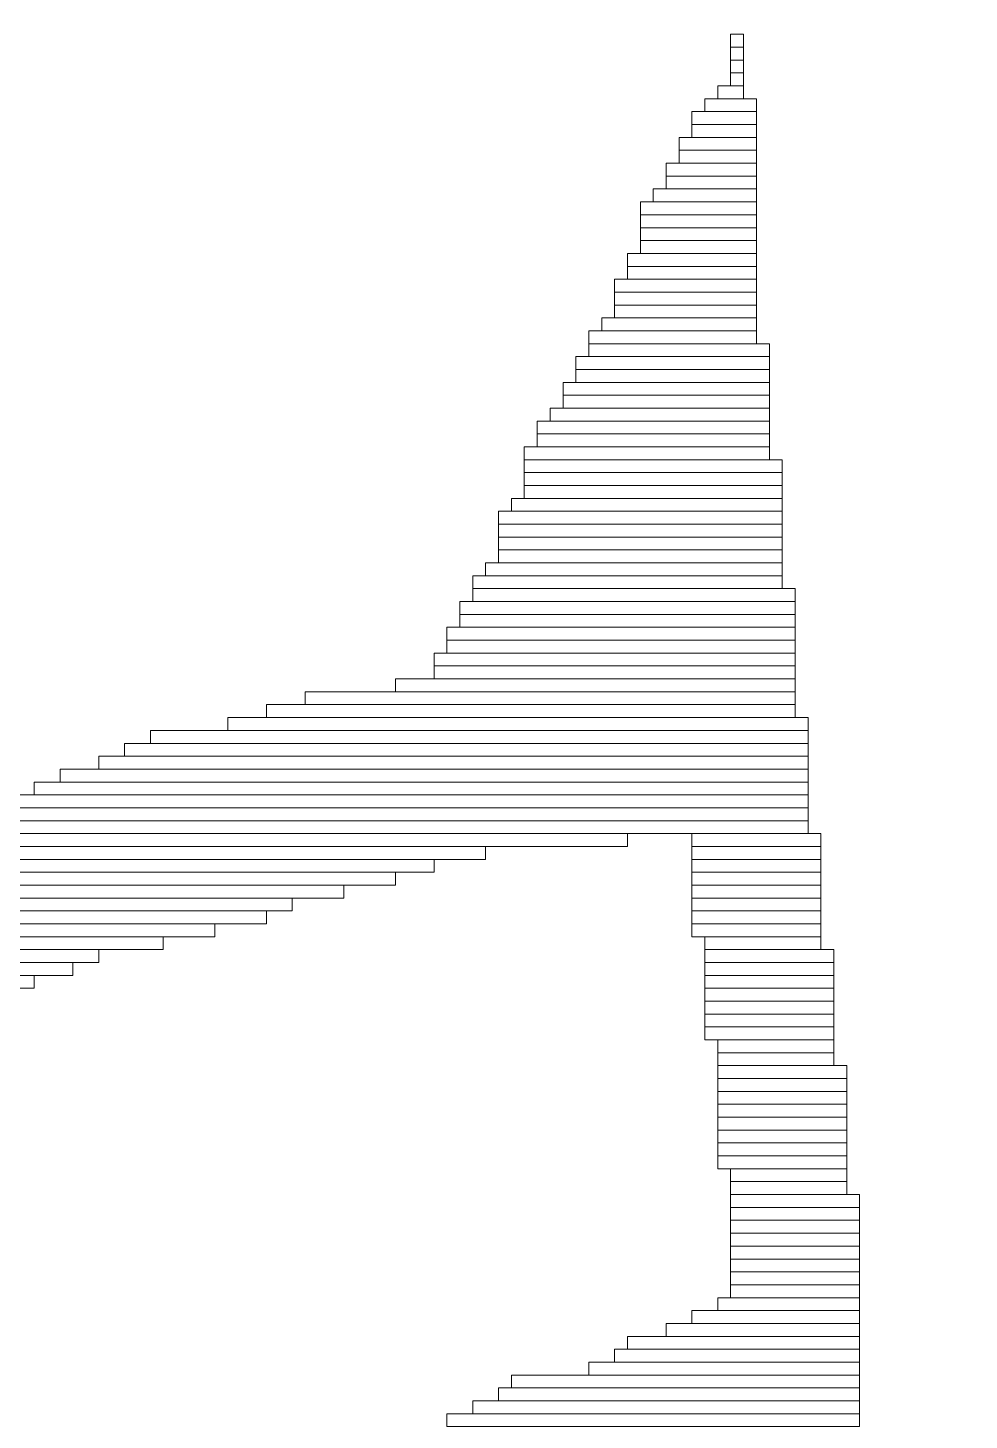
# Model space of a CAD drawing. Header units: millimetres. Extents: x -86 to 67, y -55 to 52.
# Drawn here: x -52.767 to -50.913, y -52.542 to -49.799 of the extents above; entities that cross this region are included whole.
import ezdxf

# ---------------------------------------------------------------- set-up
doc = ezdxf.new("R2010")
doc.units = ezdxf.units.MM
doc.header["$MEASUREMENT"] = 0
doc.layers.add('BG_OUTLINE', color=7, linetype='Continuous')
doc.layers.add('MA_PEN3', color=7, linetype='Continuous')

msp = doc.modelspace()

# ---------------------------------------------------------------- linework, layer by layer
at = {"layer": 'BG_OUTLINE', "color": 3, "lineweight": 9}
msp.add_open_spline([(-60.0926, 34.7331), (-60.0926, 34.7331), (63.7724, 34.7331), (63.7724, 34.7331), (63.7724, 34.7331), (64.585, 34.7336), (65.3646, 34.4113), (65.9396, 33.837), (65.9396, 33.837), (66.5146, 33.2627), (66.8379, 32.4797), (66.8384, 31.667), (66.8384, 31.667), (66.8384, 31.667), (66.8412, -52.28), (66.8412, -52.28), (66.8412, -52.28), (66.8412, -52.28), (66.8384, -52.1933), (66.8384, -52.1933), (66.8384, -52.1933), (66.8389, -53.006), (66.5166, -53.7856), (65.9424, -54.3606), (65.9424, -54.3606), (65.3681, -54.9356), (64.585, -55.2589), (63.7724, -55.2594), (63.7724, -55.2594), (63.7724, -55.2594), (-60.1869, -55.2594), (-60.1869, -55.2594), (-60.1869, -55.2594), (-60.1869, -55.2594), (-60.0853, -55.2518), (-60.0853, -55.2518), (-60.0853, -55.2518), (-60.8979, -55.2523), (-61.6775, -54.9299), (-62.2525, -54.3557), (-62.2525, -54.3557), (-62.8275, -53.7814), (-63.1508, -52.9984), (-63.1513, -52.1857), (-63.1513, -52.1857), (-63.1513, -52.1857), (-63.1587, 31.667), (-63.1587, 31.667), (-63.1587, 31.667), (-63.1592, 32.4797), (-62.8369, 33.2593), (-62.2626, 33.8343), (-62.2626, 33.8343), (-61.6883, 34.4093), (-60.9053, 34.7326), (-60.0926, 34.7331)], degree=3, knots=[0, 0, 0, 0, 0.071429, 0.071429, 0.071429, 0.071429, 0.142857, 0.142857, 0.142857, 0.142857, 0.214286, 0.214286, 0.214286, 0.214286, 0.285714, 0.285714, 0.285714, 0.285714, 0.357143, 0.357143, 0.357143, 0.357143, 0.428571, 0.428571, 0.428571, 0.428571, 0.5, 0.5, 0.5, 0.5, 0.571429, 0.571429, 0.571429, 0.571429, 0.642857, 0.642857, 0.642857, 0.642857, 0.714286, 0.714286, 0.714286, 0.714286, 0.785714, 0.785714, 0.785714, 0.785714, 0.857143, 0.857143, 0.857143, 0.857143, 0.928571, 0.928571, 0.928571, 0.928571, 1, 1, 1, 1], dxfattribs=at)
at = {"layer": 'MA_PEN3', "color": 5, "lineweight": 9}
for points in [[(-51.3832, -49.837), (-51.3832, -49.837), (-51.3832, -49.8116), (-51.3832, -49.8116), (-51.3832, -49.8116), (-51.3832, -49.8116), (-51.3578, -49.8116), (-51.3578, -49.8116), (-51.3578, -49.8116), (-51.3578, -49.8116), (-51.3578, -49.837), (-51.3578, -49.837), (-51.3578, -49.837), (-51.3578, -49.837), (-51.3832, -49.837), (-51.3832, -49.837)], [(-51.3832, -49.8624), (-51.3832, -49.8624), (-51.3832, -49.837), (-51.3832, -49.837), (-51.3832, -49.837), (-51.3832, -49.837), (-51.3578, -49.837), (-51.3578, -49.837), (-51.3578, -49.837), (-51.3578, -49.837), (-51.3578, -49.8624), (-51.3578, -49.8624), (-51.3578, -49.8624), (-51.3578, -49.8624), (-51.3832, -49.8624), (-51.3832, -49.8624)], [(-51.3832, -49.8878), (-51.3832, -49.8878), (-51.3832, -49.8624), (-51.3832, -49.8624), (-51.3832, -49.8624), (-51.3832, -49.8624), (-51.3578, -49.8624), (-51.3578, -49.8624), (-51.3578, -49.8624), (-51.3578, -49.8624), (-51.3578, -49.8878), (-51.3578, -49.8878), (-51.3578, -49.8878), (-51.3578, -49.8878), (-51.3832, -49.8878), (-51.3832, -49.8878)], [(-51.3832, -49.9132), (-51.3832, -49.9132), (-51.3832, -49.8878), (-51.3832, -49.8878), (-51.3832, -49.8878), (-51.3832, -49.8878), (-51.3578, -49.8878), (-51.3578, -49.8878), (-51.3578, -49.8878), (-51.3578, -49.8878), (-51.3578, -49.9132), (-51.3578, -49.9132), (-51.3578, -49.9132), (-51.3578, -49.9132), (-51.3832, -49.9132), (-51.3832, -49.9132)], [(-51.4086, -49.9386), (-51.4086, -49.9386), (-51.4086, -49.9132), (-51.4086, -49.9132), (-51.4086, -49.9132), (-51.4086, -49.9132), (-51.3578, -49.9132), (-51.3578, -49.9132), (-51.3578, -49.9132), (-51.3578, -49.9132), (-51.3578, -49.9386), (-51.3578, -49.9386), (-51.3578, -49.9386), (-51.3578, -49.9386), (-51.4086, -49.9386), (-51.4086, -49.9386)], [(-51.434, -49.964), (-51.434, -49.964), (-51.434, -49.9386), (-51.434, -49.9386), (-51.434, -49.9386), (-51.434, -49.9386), (-51.3324, -49.9386), (-51.3324, -49.9386), (-51.3324, -49.9386), (-51.3324, -49.9386), (-51.3324, -49.964), (-51.3324, -49.964), (-51.3324, -49.964), (-51.3324, -49.964), (-51.434, -49.964), (-51.434, -49.964)], [(-51.4594, -49.9894), (-51.4594, -49.9894), (-51.4594, -49.964), (-51.4594, -49.964), (-51.4594, -49.964), (-51.4594, -49.964), (-51.3324, -49.964), (-51.3324, -49.964), (-51.3324, -49.964), (-51.3324, -49.964), (-51.3324, -49.9894), (-51.3324, -49.9894), (-51.3324, -49.9894), (-51.3324, -49.9894), (-51.4594, -49.9894), (-51.4594, -49.9894)], [(-51.4594, -50.0148), (-51.4594, -50.0148), (-51.4594, -49.9894), (-51.4594, -49.9894), (-51.4594, -49.9894), (-51.4594, -49.9894), (-51.3324, -49.9894), (-51.3324, -49.9894), (-51.3324, -49.9894), (-51.3324, -49.9894), (-51.3324, -50.0148), (-51.3324, -50.0148), (-51.3324, -50.0148), (-51.3324, -50.0148), (-51.4594, -50.0148), (-51.4594, -50.0148)], [(-51.4848, -50.0402), (-51.4848, -50.0402), (-51.4848, -50.0148), (-51.4848, -50.0148), (-51.4848, -50.0148), (-51.4848, -50.0148), (-51.3324, -50.0148), (-51.3324, -50.0148), (-51.3324, -50.0148), (-51.3324, -50.0148), (-51.3324, -50.0402), (-51.3324, -50.0402), (-51.3324, -50.0402), (-51.3324, -50.0402), (-51.4848, -50.0402), (-51.4848, -50.0402)], [(-51.4848, -50.0656), (-51.4848, -50.0656), (-51.4848, -50.0402), (-51.4848, -50.0402), (-51.4848, -50.0402), (-51.4848, -50.0402), (-51.3324, -50.0402), (-51.3324, -50.0402), (-51.3324, -50.0402), (-51.3324, -50.0402), (-51.3324, -50.0656), (-51.3324, -50.0656), (-51.3324, -50.0656), (-51.3324, -50.0656), (-51.4848, -50.0656), (-51.4848, -50.0656)], [(-51.5102, -50.091), (-51.5102, -50.091), (-51.5102, -50.0656), (-51.5102, -50.0656), (-51.5102, -50.0656), (-51.5102, -50.0656), (-51.3324, -50.0656), (-51.3324, -50.0656), (-51.3324, -50.0656), (-51.3324, -50.0656), (-51.3324, -50.091), (-51.3324, -50.091), (-51.3324, -50.091), (-51.3324, -50.091), (-51.5102, -50.091), (-51.5102, -50.091)], [(-51.5356, -50.1418), (-51.5356, -50.1418), (-51.5356, -50.1164), (-51.5356, -50.1164), (-51.5356, -50.1164), (-51.5356, -50.1164), (-51.3324, -50.1164), (-51.3324, -50.1164), (-51.3324, -50.1164), (-51.3324, -50.1164), (-51.3324, -50.1418), (-51.3324, -50.1418), (-51.3324, -50.1418), (-51.3324, -50.1418), (-51.5356, -50.1418), (-51.5356, -50.1418)], [(-51.5102, -50.1164), (-51.5102, -50.1164), (-51.5102, -50.091), (-51.5102, -50.091), (-51.5102, -50.091), (-51.5102, -50.091), (-51.3324, -50.091), (-51.3324, -50.091), (-51.3324, -50.091), (-51.3324, -50.091), (-51.3324, -50.1164), (-51.3324, -50.1164), (-51.3324, -50.1164), (-51.3324, -50.1164), (-51.5102, -50.1164), (-51.5102, -50.1164)], [(-51.561, -50.1672), (-51.561, -50.1672), (-51.561, -50.1418), (-51.561, -50.1418), (-51.561, -50.1418), (-51.561, -50.1418), (-51.3324, -50.1418), (-51.3324, -50.1418), (-51.3324, -50.1418), (-51.3324, -50.1418), (-51.3324, -50.1672), (-51.3324, -50.1672), (-51.3324, -50.1672), (-51.3324, -50.1672), (-51.561, -50.1672), (-51.561, -50.1672)], [(-51.561, -50.1926), (-51.561, -50.1926), (-51.561, -50.1672), (-51.561, -50.1672), (-51.561, -50.1672), (-51.561, -50.1672), (-51.3324, -50.1672), (-51.3324, -50.1672), (-51.3324, -50.1672), (-51.3324, -50.1672), (-51.3324, -50.1926), (-51.3324, -50.1926), (-51.3324, -50.1926), (-51.3324, -50.1926), (-51.561, -50.1926), (-51.561, -50.1926)], [(-51.561, -50.218), (-51.561, -50.218), (-51.561, -50.1926), (-51.561, -50.1926), (-51.561, -50.1926), (-51.561, -50.1926), (-51.3324, -50.1926), (-51.3324, -50.1926), (-51.3324, -50.1926), (-51.3324, -50.1926), (-51.3324, -50.218), (-51.3324, -50.218), (-51.3324, -50.218), (-51.3324, -50.218), (-51.561, -50.218), (-51.561, -50.218)], [(-51.561, -50.2434), (-51.561, -50.2434), (-51.561, -50.218), (-51.561, -50.218), (-51.561, -50.218), (-51.561, -50.218), (-51.3324, -50.218), (-51.3324, -50.218), (-51.3324, -50.218), (-51.3324, -50.218), (-51.3324, -50.2434), (-51.3324, -50.2434), (-51.3324, -50.2434), (-51.3324, -50.2434), (-51.561, -50.2434), (-51.561, -50.2434)], [(-51.5864, -50.2688), (-51.5864, -50.2688), (-51.5864, -50.2434), (-51.5864, -50.2434), (-51.5864, -50.2434), (-51.5864, -50.2434), (-51.3324, -50.2434), (-51.3324, -50.2434), (-51.3324, -50.2434), (-51.3324, -50.2434), (-51.3324, -50.2688), (-51.3324, -50.2688), (-51.3324, -50.2688), (-51.3324, -50.2688), (-51.5864, -50.2688), (-51.5864, -50.2688)], [(-51.5864, -50.2942), (-51.5864, -50.2942), (-51.5864, -50.2688), (-51.5864, -50.2688), (-51.5864, -50.2688), (-51.5864, -50.2688), (-51.3324, -50.2688), (-51.3324, -50.2688), (-51.3324, -50.2688), (-51.3324, -50.2688), (-51.3324, -50.2942), (-51.3324, -50.2942), (-51.3324, -50.2942), (-51.3324, -50.2942), (-51.5864, -50.2942), (-51.5864, -50.2942)], [(-51.6118, -50.3196), (-51.6118, -50.3196), (-51.6118, -50.2942), (-51.6118, -50.2942), (-51.6118, -50.2942), (-51.6118, -50.2942), (-51.3324, -50.2942), (-51.3324, -50.2942), (-51.3324, -50.2942), (-51.3324, -50.2942), (-51.3324, -50.3196), (-51.3324, -50.3196), (-51.3324, -50.3196), (-51.3324, -50.3196), (-51.6118, -50.3196), (-51.6118, -50.3196)], [(-51.6118, -50.345), (-51.6118, -50.345), (-51.6118, -50.3196), (-51.6118, -50.3196), (-51.6118, -50.3196), (-51.6118, -50.3196), (-51.3324, -50.3196), (-51.3324, -50.3196), (-51.3324, -50.3196), (-51.3324, -50.3196), (-51.3324, -50.345), (-51.3324, -50.345), (-51.3324, -50.345), (-51.3324, -50.345), (-51.6118, -50.345), (-51.6118, -50.345)], [(-51.6118, -50.3704), (-51.6118, -50.3704), (-51.6118, -50.345), (-51.6118, -50.345), (-51.6118, -50.345), (-51.6118, -50.345), (-51.3324, -50.345), (-51.3324, -50.345), (-51.3324, -50.345), (-51.3324, -50.345), (-51.3324, -50.3704), (-51.3324, -50.3704), (-51.3324, -50.3704), (-51.3324, -50.3704), (-51.6118, -50.3704), (-51.6118, -50.3704)], [(-51.6372, -50.3958), (-51.6372, -50.3958), (-51.6372, -50.3704), (-51.6372, -50.3704), (-51.6372, -50.3704), (-51.6372, -50.3704), (-51.3324, -50.3704), (-51.3324, -50.3704), (-51.3324, -50.3704), (-51.3324, -50.3704), (-51.3324, -50.3958), (-51.3324, -50.3958), (-51.3324, -50.3958), (-51.3324, -50.3958), (-51.6372, -50.3958), (-51.6372, -50.3958)], [(-51.6626, -50.4212), (-51.6626, -50.4212), (-51.6626, -50.3958), (-51.6626, -50.3958), (-51.6626, -50.3958), (-51.6626, -50.3958), (-51.3324, -50.3958), (-51.3324, -50.3958), (-51.3324, -50.3958), (-51.3324, -50.3958), (-51.3324, -50.4212), (-51.3324, -50.4212), (-51.3324, -50.4212), (-51.3324, -50.4212), (-51.6626, -50.4212), (-51.6626, -50.4212)], [(-51.688, -50.472), (-51.688, -50.472), (-51.688, -50.4466), (-51.688, -50.4466), (-51.688, -50.4466), (-51.688, -50.4466), (-51.307, -50.4466), (-51.307, -50.4466), (-51.307, -50.4466), (-51.307, -50.4466), (-51.307, -50.472), (-51.307, -50.472), (-51.307, -50.472), (-51.307, -50.472), (-51.688, -50.472), (-51.688, -50.472)], [(-51.6626, -50.4466), (-51.6626, -50.4466), (-51.6626, -50.4212), (-51.6626, -50.4212), (-51.6626, -50.4212), (-51.6626, -50.4212), (-51.307, -50.4212), (-51.307, -50.4212), (-51.307, -50.4212), (-51.307, -50.4212), (-51.307, -50.4466), (-51.307, -50.4466), (-51.307, -50.4466), (-51.307, -50.4466), (-51.6626, -50.4466), (-51.6626, -50.4466)], [(-51.688, -50.4974), (-51.688, -50.4974), (-51.688, -50.472), (-51.688, -50.472), (-51.688, -50.472), (-51.688, -50.472), (-51.307, -50.472), (-51.307, -50.472), (-51.307, -50.472), (-51.307, -50.472), (-51.307, -50.4974), (-51.307, -50.4974), (-51.307, -50.4974), (-51.307, -50.4974), (-51.688, -50.4974), (-51.688, -50.4974)], [(-51.7134, -50.5228), (-51.7134, -50.5228), (-51.7134, -50.4974), (-51.7134, -50.4974), (-51.7134, -50.4974), (-51.7134, -50.4974), (-51.307, -50.4974), (-51.307, -50.4974), (-51.307, -50.4974), (-51.307, -50.4974), (-51.307, -50.5228), (-51.307, -50.5228), (-51.307, -50.5228), (-51.307, -50.5228), (-51.7134, -50.5228), (-51.7134, -50.5228)], [(-51.7134, -50.5482), (-51.7134, -50.5482), (-51.7134, -50.5228), (-51.7134, -50.5228), (-51.7134, -50.5228), (-51.7134, -50.5228), (-51.307, -50.5228), (-51.307, -50.5228), (-51.307, -50.5228), (-51.307, -50.5228), (-51.307, -50.5482), (-51.307, -50.5482), (-51.307, -50.5482), (-51.307, -50.5482), (-51.7134, -50.5482), (-51.7134, -50.5482)], [(-51.7388, -50.5736), (-51.7388, -50.5736), (-51.7388, -50.5482), (-51.7388, -50.5482), (-51.7388, -50.5482), (-51.7388, -50.5482), (-51.307, -50.5482), (-51.307, -50.5482), (-51.307, -50.5482), (-51.307, -50.5482), (-51.307, -50.5736), (-51.307, -50.5736), (-51.307, -50.5736), (-51.307, -50.5736), (-51.7388, -50.5736), (-51.7388, -50.5736)], [(-51.7642, -50.599), (-51.7642, -50.599), (-51.7642, -50.5736), (-51.7642, -50.5736), (-51.7642, -50.5736), (-51.7642, -50.5736), (-51.307, -50.5736), (-51.307, -50.5736), (-51.307, -50.5736), (-51.307, -50.5736), (-51.307, -50.599), (-51.307, -50.599), (-51.307, -50.599), (-51.307, -50.599), (-51.7642, -50.599), (-51.7642, -50.599)], [(-51.7642, -50.6244), (-51.7642, -50.6244), (-51.7642, -50.599), (-51.7642, -50.599), (-51.7642, -50.599), (-51.7642, -50.599), (-51.307, -50.599), (-51.307, -50.599), (-51.307, -50.599), (-51.307, -50.599), (-51.307, -50.6244), (-51.307, -50.6244), (-51.307, -50.6244), (-51.307, -50.6244), (-51.7642, -50.6244), (-51.7642, -50.6244)], [(-51.7896, -50.6498), (-51.7896, -50.6498), (-51.7896, -50.6244), (-51.7896, -50.6244), (-51.7896, -50.6244), (-51.7896, -50.6244), (-51.307, -50.6244), (-51.307, -50.6244), (-51.307, -50.6244), (-51.307, -50.6244), (-51.307, -50.6498), (-51.307, -50.6498), (-51.307, -50.6498), (-51.307, -50.6498), (-51.7896, -50.6498), (-51.7896, -50.6498)], [(-51.7896, -50.6752), (-51.7896, -50.6752), (-51.7896, -50.6498), (-51.7896, -50.6498), (-51.7896, -50.6498), (-51.7896, -50.6498), (-51.2816, -50.6498), (-51.2816, -50.6498), (-51.2816, -50.6498), (-51.2816, -50.6498), (-51.2816, -50.6752), (-51.2816, -50.6752), (-51.2816, -50.6752), (-51.2816, -50.6752), (-51.7896, -50.6752), (-51.7896, -50.6752)], [(-51.7896, -50.7006), (-51.7896, -50.7006), (-51.7896, -50.6752), (-51.7896, -50.6752), (-51.7896, -50.6752), (-51.7896, -50.6752), (-51.2816, -50.6752), (-51.2816, -50.6752), (-51.2816, -50.6752), (-51.2816, -50.6752), (-51.2816, -50.7006), (-51.2816, -50.7006), (-51.2816, -50.7006), (-51.2816, -50.7006), (-51.7896, -50.7006), (-51.7896, -50.7006)], [(-51.7896, -50.726), (-51.7896, -50.726), (-51.7896, -50.7006), (-51.7896, -50.7006), (-51.7896, -50.7006), (-51.7896, -50.7006), (-51.2816, -50.7006), (-51.2816, -50.7006), (-51.2816, -50.7006), (-51.2816, -50.7006), (-51.2816, -50.726), (-51.2816, -50.726), (-51.2816, -50.726), (-51.2816, -50.726), (-51.7896, -50.726), (-51.7896, -50.726)], [(-51.815, -50.7514), (-51.815, -50.7514), (-51.815, -50.726), (-51.815, -50.726), (-51.815, -50.726), (-51.815, -50.726), (-51.2816, -50.726), (-51.2816, -50.726), (-51.2816, -50.726), (-51.2816, -50.726), (-51.2816, -50.7514), (-51.2816, -50.7514), (-51.2816, -50.7514), (-51.2816, -50.7514), (-51.815, -50.7514), (-51.815, -50.7514)], [(-51.8404, -50.7768), (-51.8404, -50.7768), (-51.8404, -50.7514), (-51.8404, -50.7514), (-51.8404, -50.7514), (-51.8404, -50.7514), (-51.2816, -50.7514), (-51.2816, -50.7514), (-51.2816, -50.7514), (-51.2816, -50.7514), (-51.2816, -50.7768), (-51.2816, -50.7768), (-51.2816, -50.7768), (-51.2816, -50.7768), (-51.8404, -50.7768), (-51.8404, -50.7768)], [(-51.8404, -50.8022), (-51.8404, -50.8022), (-51.8404, -50.7768), (-51.8404, -50.7768), (-51.8404, -50.7768), (-51.8404, -50.7768), (-51.2816, -50.7768), (-51.2816, -50.7768), (-51.2816, -50.7768), (-51.2816, -50.7768), (-51.2816, -50.8022), (-51.2816, -50.8022), (-51.2816, -50.8022), (-51.2816, -50.8022), (-51.8404, -50.8022), (-51.8404, -50.8022)], [(-51.8404, -50.8276), (-51.8404, -50.8276), (-51.8404, -50.8022), (-51.8404, -50.8022), (-51.8404, -50.8022), (-51.8404, -50.8022), (-51.2816, -50.8022), (-51.2816, -50.8022), (-51.2816, -50.8022), (-51.2816, -50.8022), (-51.2816, -50.8276), (-51.2816, -50.8276), (-51.2816, -50.8276), (-51.2816, -50.8276), (-51.8404, -50.8276), (-51.8404, -50.8276)], [(-51.8404, -50.853), (-51.8404, -50.853), (-51.8404, -50.8276), (-51.8404, -50.8276), (-51.8404, -50.8276), (-51.8404, -50.8276), (-51.2816, -50.8276), (-51.2816, -50.8276), (-51.2816, -50.8276), (-51.2816, -50.8276), (-51.2816, -50.853), (-51.2816, -50.853), (-51.2816, -50.853), (-51.2816, -50.853), (-51.8404, -50.853), (-51.8404, -50.853)], [(-51.8658, -50.8784), (-51.8658, -50.8784), (-51.8658, -50.853), (-51.8658, -50.853), (-51.8658, -50.853), (-51.8658, -50.853), (-51.2816, -50.853), (-51.2816, -50.853), (-51.2816, -50.853), (-51.2816, -50.853), (-51.2816, -50.8784), (-51.2816, -50.8784), (-51.2816, -50.8784), (-51.2816, -50.8784), (-51.8658, -50.8784), (-51.8658, -50.8784)], [(-51.8912, -50.9038), (-51.8912, -50.9038), (-51.8912, -50.8784), (-51.8912, -50.8784), (-51.8912, -50.8784), (-51.8912, -50.8784), (-51.2816, -50.8784), (-51.2816, -50.8784), (-51.2816, -50.8784), (-51.2816, -50.8784), (-51.2816, -50.9038), (-51.2816, -50.9038), (-51.2816, -50.9038), (-51.2816, -50.9038), (-51.8912, -50.9038), (-51.8912, -50.9038)], [(-51.8912, -50.9292), (-51.8912, -50.9292), (-51.8912, -50.9038), (-51.8912, -50.9038), (-51.8912, -50.9038), (-51.8912, -50.9038), (-51.2562, -50.9038), (-51.2562, -50.9038), (-51.2562, -50.9038), (-51.2562, -50.9038), (-51.2562, -50.9292), (-51.2562, -50.9292), (-51.2562, -50.9292), (-51.2562, -50.9292), (-51.8912, -50.9292), (-51.8912, -50.9292)], [(-51.9166, -50.9546), (-51.9166, -50.9546), (-51.9166, -50.9292), (-51.9166, -50.9292), (-51.9166, -50.9292), (-51.9166, -50.9292), (-51.2562, -50.9292), (-51.2562, -50.9292), (-51.2562, -50.9292), (-51.2562, -50.9292), (-51.2562, -50.9546), (-51.2562, -50.9546), (-51.2562, -50.9546), (-51.2562, -50.9546), (-51.9166, -50.9546), (-51.9166, -50.9546)], [(-51.9166, -50.98), (-51.9166, -50.98), (-51.9166, -50.9546), (-51.9166, -50.9546), (-51.9166, -50.9546), (-51.9166, -50.9546), (-51.2562, -50.9546), (-51.2562, -50.9546), (-51.2562, -50.9546), (-51.2562, -50.9546), (-51.2562, -50.98), (-51.2562, -50.98), (-51.2562, -50.98), (-51.2562, -50.98), (-51.9166, -50.98), (-51.9166, -50.98)], [(-51.942, -51.0054), (-51.942, -51.0054), (-51.942, -50.98), (-51.942, -50.98), (-51.942, -50.98), (-51.942, -50.98), (-51.2562, -50.98), (-51.2562, -50.98), (-51.2562, -50.98), (-51.2562, -50.98), (-51.2562, -51.0054), (-51.2562, -51.0054), (-51.2562, -51.0054), (-51.2562, -51.0054), (-51.942, -51.0054), (-51.942, -51.0054)], [(-51.942, -51.0308), (-51.942, -51.0308), (-51.942, -51.0054), (-51.942, -51.0054), (-51.942, -51.0054), (-51.942, -51.0054), (-51.2562, -51.0054), (-51.2562, -51.0054), (-51.2562, -51.0054), (-51.2562, -51.0054), (-51.2562, -51.0308), (-51.2562, -51.0308), (-51.2562, -51.0308), (-51.2562, -51.0308), (-51.942, -51.0308), (-51.942, -51.0308)], [(-51.9674, -51.0562), (-51.9674, -51.0562), (-51.9674, -51.0308), (-51.9674, -51.0308), (-51.9674, -51.0308), (-51.9674, -51.0308), (-51.2562, -51.0308), (-51.2562, -51.0308), (-51.2562, -51.0308), (-51.2562, -51.0308), (-51.2562, -51.0562), (-51.2562, -51.0562), (-51.2562, -51.0562), (-51.2562, -51.0562), (-51.9674, -51.0562), (-51.9674, -51.0562)], [(-51.9674, -51.0816), (-51.9674, -51.0816), (-51.9674, -51.0562), (-51.9674, -51.0562), (-51.9674, -51.0562), (-51.9674, -51.0562), (-51.2562, -51.0562), (-51.2562, -51.0562), (-51.2562, -51.0562), (-51.2562, -51.0562), (-51.2562, -51.0816), (-51.2562, -51.0816), (-51.2562, -51.0816), (-51.2562, -51.0816), (-51.9674, -51.0816), (-51.9674, -51.0816)], [(-52.0436, -51.107), (-52.0436, -51.107), (-52.0436, -51.0816), (-52.0436, -51.0816), (-52.0436, -51.0816), (-52.0436, -51.0816), (-51.2562, -51.0816), (-51.2562, -51.0816), (-51.2562, -51.0816), (-51.2562, -51.0816), (-51.2562, -51.107), (-51.2562, -51.107), (-51.2562, -51.107), (-51.2562, -51.107), (-52.0436, -51.107), (-52.0436, -51.107)], [(-52.2976, -51.1578), (-52.2976, -51.1578), (-52.2976, -51.1324), (-52.2976, -51.1324), (-52.2976, -51.1324), (-52.2976, -51.1324), (-51.2562, -51.1324), (-51.2562, -51.1324), (-51.2562, -51.1324), (-51.2562, -51.1324), (-51.2562, -51.1578), (-51.2562, -51.1578), (-51.2562, -51.1578), (-51.2562, -51.1578), (-52.2976, -51.1578), (-52.2976, -51.1578)], [(-52.2214, -51.1324), (-52.2214, -51.1324), (-52.2214, -51.107), (-52.2214, -51.107), (-52.2214, -51.107), (-52.2214, -51.107), (-51.2562, -51.107), (-51.2562, -51.107), (-51.2562, -51.107), (-51.2562, -51.107), (-51.2562, -51.1324), (-51.2562, -51.1324), (-51.2562, -51.1324), (-51.2562, -51.1324), (-52.2214, -51.1324), (-52.2214, -51.1324)], [(-52.3738, -51.1832), (-52.3738, -51.1832), (-52.3738, -51.1578), (-52.3738, -51.1578), (-52.3738, -51.1578), (-52.3738, -51.1578), (-51.2308, -51.1578), (-51.2308, -51.1578), (-51.2308, -51.1578), (-51.2308, -51.1578), (-51.2308, -51.1832), (-51.2308, -51.1832), (-51.2308, -51.1832), (-51.2308, -51.1832), (-52.3738, -51.1832), (-52.3738, -51.1832)], [(-52.5262, -51.2086), (-52.5262, -51.2086), (-52.5262, -51.1832), (-52.5262, -51.1832), (-52.5262, -51.1832), (-52.5262, -51.1832), (-51.2308, -51.1832), (-51.2308, -51.1832), (-51.2308, -51.1832), (-51.2308, -51.1832), (-51.2308, -51.2086), (-51.2308, -51.2086), (-51.2308, -51.2086), (-51.2308, -51.2086), (-52.5262, -51.2086), (-52.5262, -51.2086)], [(-52.577, -51.234), (-52.577, -51.234), (-52.577, -51.2086), (-52.577, -51.2086), (-52.577, -51.2086), (-52.577, -51.2086), (-51.2308, -51.2086), (-51.2308, -51.2086), (-51.2308, -51.2086), (-51.2308, -51.2086), (-51.2308, -51.234), (-51.2308, -51.234), (-51.2308, -51.234), (-51.2308, -51.234), (-52.577, -51.234), (-52.577, -51.234)], [(-52.6278, -51.2594), (-52.6278, -51.2594), (-52.6278, -51.234), (-52.6278, -51.234), (-52.6278, -51.234), (-52.6278, -51.234), (-51.2308, -51.234), (-51.2308, -51.234), (-51.2308, -51.234), (-51.2308, -51.234), (-51.2308, -51.2594), (-51.2308, -51.2594), (-51.2308, -51.2594), (-51.2308, -51.2594), (-52.6278, -51.2594), (-52.6278, -51.2594)], [(-52.704, -51.2848), (-52.704, -51.2848), (-52.704, -51.2594), (-52.704, -51.2594), (-52.704, -51.2594), (-52.704, -51.2594), (-51.2308, -51.2594), (-51.2308, -51.2594), (-51.2308, -51.2594), (-51.2308, -51.2594), (-51.2308, -51.2848), (-51.2308, -51.2848), (-51.2308, -51.2848), (-51.2308, -51.2848), (-52.704, -51.2848), (-52.704, -51.2848)], [(-52.7548, -51.3102), (-52.7548, -51.3102), (-52.7548, -51.2848), (-52.7548, -51.2848), (-52.7548, -51.2848), (-52.7548, -51.2848), (-51.2308, -51.2848), (-51.2308, -51.2848), (-51.2308, -51.2848), (-51.2308, -51.2848), (-51.2308, -51.3102), (-51.2308, -51.3102), (-51.2308, -51.3102), (-51.2308, -51.3102), (-52.7548, -51.3102), (-52.7548, -51.3102)], [(-52.8056, -51.3356), (-52.8056, -51.3356), (-52.8056, -51.3102), (-52.8056, -51.3102), (-52.8056, -51.3102), (-52.8056, -51.3102), (-51.2308, -51.3102), (-51.2308, -51.3102), (-51.2308, -51.3102), (-51.2308, -51.3102), (-51.2308, -51.3356), (-51.2308, -51.3356), (-51.2308, -51.3356), (-51.2308, -51.3356), (-52.8056, -51.3356), (-52.8056, -51.3356)], [(-52.9072, -51.361), (-52.9072, -51.361), (-52.9072, -51.3356), (-52.9072, -51.3356), (-52.9072, -51.3356), (-52.9072, -51.3356), (-51.2308, -51.3356), (-51.2308, -51.3356), (-51.2308, -51.3356), (-51.2308, -51.3356), (-51.2308, -51.361), (-51.2308, -51.361), (-51.2308, -51.361), (-51.2308, -51.361), (-52.9072, -51.361), (-52.9072, -51.361)], [(-52.958, -51.3864), (-52.958, -51.3864), (-52.958, -51.361), (-52.958, -51.361), (-52.958, -51.361), (-52.958, -51.361), (-51.2308, -51.361), (-51.2308, -51.361), (-51.2308, -51.361), (-51.2308, -51.361), (-51.2308, -51.3864), (-51.2308, -51.3864), (-51.2308, -51.3864), (-51.2308, -51.3864), (-52.958, -51.3864), (-52.958, -51.3864)], [(-53.0088, -51.4118), (-53.0088, -51.4118), (-53.0088, -51.3864), (-53.0088, -51.3864), (-53.0088, -51.3864), (-53.0088, -51.3864), (-51.5864, -51.3864), (-51.5864, -51.3864), (-51.5864, -51.3864), (-51.5864, -51.3864), (-51.5864, -51.4118), (-51.5864, -51.4118), (-51.5864, -51.4118), (-51.5864, -51.4118), (-53.0088, -51.4118), (-53.0088, -51.4118)], [(-51.4594, -51.4118), (-51.4594, -51.4118), (-51.4594, -51.3864), (-51.4594, -51.3864), (-51.4594, -51.3864), (-51.4594, -51.3864), (-51.2054, -51.3864), (-51.2054, -51.3864), (-51.2054, -51.3864), (-51.2054, -51.3864), (-51.2054, -51.4118), (-51.2054, -51.4118), (-51.2054, -51.4118), (-51.2054, -51.4118), (-51.4594, -51.4118), (-51.4594, -51.4118)], [(-53.0596, -51.4372), (-53.0596, -51.4372), (-53.0596, -51.4118), (-53.0596, -51.4118), (-53.0596, -51.4118), (-53.0596, -51.4118), (-51.8658, -51.4118), (-51.8658, -51.4118), (-51.8658, -51.4118), (-51.8658, -51.4118), (-51.8658, -51.4372), (-51.8658, -51.4372), (-51.8658, -51.4372), (-51.8658, -51.4372), (-53.0596, -51.4372), (-53.0596, -51.4372)], [(-51.4594, -51.4372), (-51.4594, -51.4372), (-51.4594, -51.4118), (-51.4594, -51.4118), (-51.4594, -51.4118), (-51.4594, -51.4118), (-51.2054, -51.4118), (-51.2054, -51.4118), (-51.2054, -51.4118), (-51.2054, -51.4118), (-51.2054, -51.4372), (-51.2054, -51.4372), (-51.2054, -51.4372), (-51.2054, -51.4372), (-51.4594, -51.4372), (-51.4594, -51.4372)], [(-53.1104, -51.4626), (-53.1104, -51.4626), (-53.1104, -51.4372), (-53.1104, -51.4372), (-53.1104, -51.4372), (-53.1104, -51.4372), (-51.9674, -51.4372), (-51.9674, -51.4372), (-51.9674, -51.4372), (-51.9674, -51.4372), (-51.9674, -51.4626), (-51.9674, -51.4626), (-51.9674, -51.4626), (-51.9674, -51.4626), (-53.1104, -51.4626), (-53.1104, -51.4626)], [(-51.4594, -51.4626), (-51.4594, -51.4626), (-51.4594, -51.4372), (-51.4594, -51.4372), (-51.4594, -51.4372), (-51.4594, -51.4372), (-51.2054, -51.4372), (-51.2054, -51.4372), (-51.2054, -51.4372), (-51.2054, -51.4372), (-51.2054, -51.4626), (-51.2054, -51.4626), (-51.2054, -51.4626), (-51.2054, -51.4626), (-51.4594, -51.4626), (-51.4594, -51.4626)], [(-53.212, -51.5134), (-53.212, -51.5134), (-53.212, -51.488), (-53.212, -51.488), (-53.212, -51.488), (-53.212, -51.488), (-52.1452, -51.488), (-52.1452, -51.488), (-52.1452, -51.488), (-52.1452, -51.488), (-52.1452, -51.5134), (-52.1452, -51.5134), (-52.1452, -51.5134), (-52.1452, -51.5134), (-53.212, -51.5134), (-53.212, -51.5134)], [(-53.1612, -51.488), (-53.1612, -51.488), (-53.1612, -51.4626), (-53.1612, -51.4626), (-53.1612, -51.4626), (-53.1612, -51.4626), (-52.0436, -51.4626), (-52.0436, -51.4626), (-52.0436, -51.4626), (-52.0436, -51.4626), (-52.0436, -51.488), (-52.0436, -51.488), (-52.0436, -51.488), (-52.0436, -51.488), (-53.1612, -51.488), (-53.1612, -51.488)], [(-51.4594, -51.488), (-51.4594, -51.488), (-51.4594, -51.4626), (-51.4594, -51.4626), (-51.4594, -51.4626), (-51.4594, -51.4626), (-51.2054, -51.4626), (-51.2054, -51.4626), (-51.2054, -51.4626), (-51.2054, -51.4626), (-51.2054, -51.488), (-51.2054, -51.488), (-51.2054, -51.488), (-51.2054, -51.488), (-51.4594, -51.488), (-51.4594, -51.488)], [(-51.4594, -51.5134), (-51.4594, -51.5134), (-51.4594, -51.488), (-51.4594, -51.488), (-51.4594, -51.488), (-51.4594, -51.488), (-51.2054, -51.488), (-51.2054, -51.488), (-51.2054, -51.488), (-51.2054, -51.488), (-51.2054, -51.5134), (-51.2054, -51.5134), (-51.2054, -51.5134), (-51.2054, -51.5134), (-51.4594, -51.5134), (-51.4594, -51.5134)], [(-53.212, -51.5388), (-53.212, -51.5388), (-53.212, -51.5134), (-53.212, -51.5134), (-53.212, -51.5134), (-53.212, -51.5134), (-52.2468, -51.5134), (-52.2468, -51.5134), (-52.2468, -51.5134), (-52.2468, -51.5134), (-52.2468, -51.5388), (-52.2468, -51.5388), (-52.2468, -51.5388), (-52.2468, -51.5388), (-53.212, -51.5388), (-53.212, -51.5388)], [(-51.4594, -51.5388), (-51.4594, -51.5388), (-51.4594, -51.5134), (-51.4594, -51.5134), (-51.4594, -51.5134), (-51.4594, -51.5134), (-51.2054, -51.5134), (-51.2054, -51.5134), (-51.2054, -51.5134), (-51.2054, -51.5134), (-51.2054, -51.5388), (-51.2054, -51.5388), (-51.2054, -51.5388), (-51.2054, -51.5388), (-51.4594, -51.5388), (-51.4594, -51.5388)], [(-53.2628, -51.5642), (-53.2628, -51.5642), (-53.2628, -51.5388), (-53.2628, -51.5388), (-53.2628, -51.5388), (-53.2628, -51.5388), (-52.2976, -51.5388), (-52.2976, -51.5388), (-52.2976, -51.5388), (-52.2976, -51.5388), (-52.2976, -51.5642), (-52.2976, -51.5642), (-52.2976, -51.5642), (-52.2976, -51.5642), (-53.2628, -51.5642), (-53.2628, -51.5642)], [(-51.4594, -51.5642), (-51.4594, -51.5642), (-51.4594, -51.5388), (-51.4594, -51.5388), (-51.4594, -51.5388), (-51.4594, -51.5388), (-51.2054, -51.5388), (-51.2054, -51.5388), (-51.2054, -51.5388), (-51.2054, -51.5388), (-51.2054, -51.5642), (-51.2054, -51.5642), (-51.2054, -51.5642), (-51.2054, -51.5642), (-51.4594, -51.5642), (-51.4594, -51.5642)], [(-53.3644, -51.5896), (-53.3644, -51.5896), (-53.3644, -51.5642), (-53.3644, -51.5642), (-53.3644, -51.5642), (-53.3644, -51.5642), (-52.3992, -51.5642), (-52.3992, -51.5642), (-52.3992, -51.5642), (-52.3992, -51.5642), (-52.3992, -51.5896), (-52.3992, -51.5896), (-52.3992, -51.5896), (-52.3992, -51.5896), (-53.3644, -51.5896), (-53.3644, -51.5896)], [(-51.4594, -51.5896), (-51.4594, -51.5896), (-51.4594, -51.5642), (-51.4594, -51.5642), (-51.4594, -51.5642), (-51.4594, -51.5642), (-51.2054, -51.5642), (-51.2054, -51.5642), (-51.2054, -51.5642), (-51.2054, -51.5642), (-51.2054, -51.5896), (-51.2054, -51.5896), (-51.2054, -51.5896), (-51.2054, -51.5896), (-51.4594, -51.5896), (-51.4594, -51.5896)], [(-53.4406, -51.615), (-53.4406, -51.615), (-53.4406, -51.5896), (-53.4406, -51.5896), (-53.4406, -51.5896), (-53.4406, -51.5896), (-52.5008, -51.5896), (-52.5008, -51.5896), (-52.5008, -51.5896), (-52.5008, -51.5896), (-52.5008, -51.615), (-52.5008, -51.615), (-52.5008, -51.615), (-52.5008, -51.615), (-53.4406, -51.615), (-53.4406, -51.615)], [(-51.434, -51.615), (-51.434, -51.615), (-51.434, -51.5896), (-51.434, -51.5896), (-51.434, -51.5896), (-51.434, -51.5896), (-51.2054, -51.5896), (-51.2054, -51.5896), (-51.2054, -51.5896), (-51.2054, -51.5896), (-51.2054, -51.615), (-51.2054, -51.615), (-51.2054, -51.615), (-51.2054, -51.615), (-51.434, -51.615), (-51.434, -51.615)], [(-53.4406, -51.6404), (-53.4406, -51.6404), (-53.4406, -51.615), (-53.4406, -51.615), (-53.4406, -51.615), (-53.4406, -51.615), (-52.6278, -51.615), (-52.6278, -51.615), (-52.6278, -51.615), (-52.6278, -51.615), (-52.6278, -51.6404), (-52.6278, -51.6404), (-52.6278, -51.6404), (-52.6278, -51.6404), (-53.4406, -51.6404), (-53.4406, -51.6404)], [(-51.434, -51.6404), (-51.434, -51.6404), (-51.434, -51.615), (-51.434, -51.615), (-51.434, -51.615), (-51.434, -51.615), (-51.18, -51.615), (-51.18, -51.615), (-51.18, -51.615), (-51.18, -51.615), (-51.18, -51.6404), (-51.18, -51.6404), (-51.18, -51.6404), (-51.18, -51.6404), (-51.434, -51.6404), (-51.434, -51.6404)], [(-53.466, -51.6658), (-53.466, -51.6658), (-53.466, -51.6404), (-53.466, -51.6404), (-53.466, -51.6404), (-53.466, -51.6404), (-52.6786, -51.6404), (-52.6786, -51.6404), (-52.6786, -51.6404), (-52.6786, -51.6404), (-52.6786, -51.6658), (-52.6786, -51.6658), (-52.6786, -51.6658), (-52.6786, -51.6658), (-53.466, -51.6658), (-53.466, -51.6658)], [(-51.434, -51.6658), (-51.434, -51.6658), (-51.434, -51.6404), (-51.434, -51.6404), (-51.434, -51.6404), (-51.434, -51.6404), (-51.18, -51.6404), (-51.18, -51.6404), (-51.18, -51.6404), (-51.18, -51.6404), (-51.18, -51.6658), (-51.18, -51.6658), (-51.18, -51.6658), (-51.18, -51.6658), (-51.434, -51.6658), (-51.434, -51.6658)], [(-53.5168, -51.6912), (-53.5168, -51.6912), (-53.5168, -51.6658), (-53.5168, -51.6658), (-53.5168, -51.6658), (-53.5168, -51.6658), (-52.7548, -51.6658), (-52.7548, -51.6658), (-52.7548, -51.6658), (-52.7548, -51.6658), (-52.7548, -51.6912), (-52.7548, -51.6912), (-52.7548, -51.6912), (-52.7548, -51.6912), (-53.5168, -51.6912), (-53.5168, -51.6912)], [(-51.434, -51.6912), (-51.434, -51.6912), (-51.434, -51.6658), (-51.434, -51.6658), (-51.434, -51.6658), (-51.434, -51.6658), (-51.18, -51.6658), (-51.18, -51.6658), (-51.18, -51.6658), (-51.18, -51.6658), (-51.18, -51.6912), (-51.18, -51.6912), (-51.18, -51.6912), (-51.18, -51.6912), (-51.434, -51.6912), (-51.434, -51.6912)], [(-51.434, -51.7166), (-51.434, -51.7166), (-51.434, -51.6912), (-51.434, -51.6912), (-51.434, -51.6912), (-51.434, -51.6912), (-51.18, -51.6912), (-51.18, -51.6912), (-51.18, -51.6912), (-51.18, -51.6912), (-51.18, -51.7166), (-51.18, -51.7166), (-51.18, -51.7166), (-51.18, -51.7166), (-51.434, -51.7166), (-51.434, -51.7166)], [(-51.434, -51.742), (-51.434, -51.742), (-51.434, -51.7166), (-51.434, -51.7166), (-51.434, -51.7166), (-51.434, -51.7166), (-51.18, -51.7166), (-51.18, -51.7166), (-51.18, -51.7166), (-51.18, -51.7166), (-51.18, -51.742), (-51.18, -51.742), (-51.18, -51.742), (-51.18, -51.742), (-51.434, -51.742), (-51.434, -51.742)], [(-51.434, -51.7674), (-51.434, -51.7674), (-51.434, -51.742), (-51.434, -51.742), (-51.434, -51.742), (-51.434, -51.742), (-51.18, -51.742), (-51.18, -51.742), (-51.18, -51.742), (-51.18, -51.742), (-51.18, -51.7674), (-51.18, -51.7674), (-51.18, -51.7674), (-51.18, -51.7674), (-51.434, -51.7674), (-51.434, -51.7674)], [(-51.434, -51.7928), (-51.434, -51.7928), (-51.434, -51.7674), (-51.434, -51.7674), (-51.434, -51.7674), (-51.434, -51.7674), (-51.18, -51.7674), (-51.18, -51.7674), (-51.18, -51.7674), (-51.18, -51.7674), (-51.18, -51.7928), (-51.18, -51.7928), (-51.18, -51.7928), (-51.18, -51.7928), (-51.434, -51.7928), (-51.434, -51.7928)], [(-51.4086, -51.8182), (-51.4086, -51.8182), (-51.4086, -51.7928), (-51.4086, -51.7928), (-51.4086, -51.7928), (-51.4086, -51.7928), (-51.18, -51.7928), (-51.18, -51.7928), (-51.18, -51.7928), (-51.18, -51.7928), (-51.18, -51.8182), (-51.18, -51.8182), (-51.18, -51.8182), (-51.18, -51.8182), (-51.4086, -51.8182), (-51.4086, -51.8182)], [(-51.4086, -51.8436), (-51.4086, -51.8436), (-51.4086, -51.8182), (-51.4086, -51.8182), (-51.4086, -51.8182), (-51.4086, -51.8182), (-51.18, -51.8182), (-51.18, -51.8182), (-51.18, -51.8182), (-51.18, -51.8182), (-51.18, -51.8436), (-51.18, -51.8436), (-51.18, -51.8436), (-51.18, -51.8436), (-51.4086, -51.8436), (-51.4086, -51.8436)], [(-51.4086, -51.869), (-51.4086, -51.869), (-51.4086, -51.8436), (-51.4086, -51.8436), (-51.4086, -51.8436), (-51.4086, -51.8436), (-51.1546, -51.8436), (-51.1546, -51.8436), (-51.1546, -51.8436), (-51.1546, -51.8436), (-51.1546, -51.869), (-51.1546, -51.869), (-51.1546, -51.869), (-51.1546, -51.869), (-51.4086, -51.869), (-51.4086, -51.869)], [(-51.4086, -51.8944), (-51.4086, -51.8944), (-51.4086, -51.869), (-51.4086, -51.869), (-51.4086, -51.869), (-51.4086, -51.869), (-51.1546, -51.869), (-51.1546, -51.869), (-51.1546, -51.869), (-51.1546, -51.869), (-51.1546, -51.8944), (-51.1546, -51.8944), (-51.1546, -51.8944), (-51.1546, -51.8944), (-51.4086, -51.8944), (-51.4086, -51.8944)], [(-51.4086, -51.9198), (-51.4086, -51.9198), (-51.4086, -51.8944), (-51.4086, -51.8944), (-51.4086, -51.8944), (-51.4086, -51.8944), (-51.1546, -51.8944), (-51.1546, -51.8944), (-51.1546, -51.8944), (-51.1546, -51.8944), (-51.1546, -51.9198), (-51.1546, -51.9198), (-51.1546, -51.9198), (-51.1546, -51.9198), (-51.4086, -51.9198), (-51.4086, -51.9198)], [(-51.4086, -51.9452), (-51.4086, -51.9452), (-51.4086, -51.9198), (-51.4086, -51.9198), (-51.4086, -51.9198), (-51.4086, -51.9198), (-51.1546, -51.9198), (-51.1546, -51.9198), (-51.1546, -51.9198), (-51.1546, -51.9198), (-51.1546, -51.9452), (-51.1546, -51.9452), (-51.1546, -51.9452), (-51.1546, -51.9452), (-51.4086, -51.9452), (-51.4086, -51.9452)], [(-51.4086, -51.9706), (-51.4086, -51.9706), (-51.4086, -51.9452), (-51.4086, -51.9452), (-51.4086, -51.9452), (-51.4086, -51.9452), (-51.1546, -51.9452), (-51.1546, -51.9452), (-51.1546, -51.9452), (-51.1546, -51.9452), (-51.1546, -51.9706), (-51.1546, -51.9706), (-51.1546, -51.9706), (-51.1546, -51.9706), (-51.4086, -51.9706), (-51.4086, -51.9706)], [(-51.4086, -51.996), (-51.4086, -51.996), (-51.4086, -51.9706), (-51.4086, -51.9706), (-51.4086, -51.9706), (-51.4086, -51.9706), (-51.1546, -51.9706), (-51.1546, -51.9706), (-51.1546, -51.9706), (-51.1546, -51.9706), (-51.1546, -51.996), (-51.1546, -51.996), (-51.1546, -51.996), (-51.1546, -51.996), (-51.4086, -51.996), (-51.4086, -51.996)], [(-51.4086, -52.0214), (-51.4086, -52.0214), (-51.4086, -51.996), (-51.4086, -51.996), (-51.4086, -51.996), (-51.4086, -51.996), (-51.1546, -51.996), (-51.1546, -51.996), (-51.1546, -51.996), (-51.1546, -51.996), (-51.1546, -52.0214), (-51.1546, -52.0214), (-51.1546, -52.0214), (-51.1546, -52.0214), (-51.4086, -52.0214), (-51.4086, -52.0214)], [(-51.4086, -52.0468), (-51.4086, -52.0468), (-51.4086, -52.0214), (-51.4086, -52.0214), (-51.4086, -52.0214), (-51.4086, -52.0214), (-51.1546, -52.0214), (-51.1546, -52.0214), (-51.1546, -52.0214), (-51.1546, -52.0214), (-51.1546, -52.0468), (-51.1546, -52.0468), (-51.1546, -52.0468), (-51.1546, -52.0468), (-51.4086, -52.0468), (-51.4086, -52.0468)], [(-51.3832, -52.0722), (-51.3832, -52.0722), (-51.3832, -52.0468), (-51.3832, -52.0468), (-51.3832, -52.0468), (-51.3832, -52.0468), (-51.1546, -52.0468), (-51.1546, -52.0468), (-51.1546, -52.0468), (-51.1546, -52.0468), (-51.1546, -52.0722), (-51.1546, -52.0722), (-51.1546, -52.0722), (-51.1546, -52.0722), (-51.3832, -52.0722), (-51.3832, -52.0722)], [(-51.3832, -52.0976), (-51.3832, -52.0976), (-51.3832, -52.0722), (-51.3832, -52.0722), (-51.3832, -52.0722), (-51.3832, -52.0722), (-51.1546, -52.0722), (-51.1546, -52.0722), (-51.1546, -52.0722), (-51.1546, -52.0722), (-51.1546, -52.0976), (-51.1546, -52.0976), (-51.1546, -52.0976), (-51.1546, -52.0976), (-51.3832, -52.0976), (-51.3832, -52.0976)], [(-51.3832, -52.123), (-51.3832, -52.123), (-51.3832, -52.0976), (-51.3832, -52.0976), (-51.3832, -52.0976), (-51.3832, -52.0976), (-51.1292, -52.0976), (-51.1292, -52.0976), (-51.1292, -52.0976), (-51.1292, -52.0976), (-51.1292, -52.123), (-51.1292, -52.123), (-51.1292, -52.123), (-51.1292, -52.123), (-51.3832, -52.123), (-51.3832, -52.123)], [(-51.3832, -52.1484), (-51.3832, -52.1484), (-51.3832, -52.123), (-51.3832, -52.123), (-51.3832, -52.123), (-51.3832, -52.123), (-51.1292, -52.123), (-51.1292, -52.123), (-51.1292, -52.123), (-51.1292, -52.123), (-51.1292, -52.1484), (-51.1292, -52.1484), (-51.1292, -52.1484), (-51.1292, -52.1484), (-51.3832, -52.1484), (-51.3832, -52.1484)], [(-51.3832, -52.1738), (-51.3832, -52.1738), (-51.3832, -52.1484), (-51.3832, -52.1484), (-51.3832, -52.1484), (-51.3832, -52.1484), (-51.1292, -52.1484), (-51.1292, -52.1484), (-51.1292, -52.1484), (-51.1292, -52.1484), (-51.1292, -52.1738), (-51.1292, -52.1738), (-51.1292, -52.1738), (-51.1292, -52.1738), (-51.3832, -52.1738), (-51.3832, -52.1738)], [(-51.3832, -52.1992), (-51.3832, -52.1992), (-51.3832, -52.1738), (-51.3832, -52.1738), (-51.3832, -52.1738), (-51.3832, -52.1738), (-51.1292, -52.1738), (-51.1292, -52.1738), (-51.1292, -52.1738), (-51.1292, -52.1738), (-51.1292, -52.1992), (-51.1292, -52.1992), (-51.1292, -52.1992), (-51.1292, -52.1992), (-51.3832, -52.1992), (-51.3832, -52.1992)], [(-51.3832, -52.2246), (-51.3832, -52.2246), (-51.3832, -52.1992), (-51.3832, -52.1992), (-51.3832, -52.1992), (-51.3832, -52.1992), (-51.1292, -52.1992), (-51.1292, -52.1992), (-51.1292, -52.1992), (-51.1292, -52.1992), (-51.1292, -52.2246), (-51.1292, -52.2246), (-51.1292, -52.2246), (-51.1292, -52.2246), (-51.3832, -52.2246), (-51.3832, -52.2246)], [(-51.3832, -52.25), (-51.3832, -52.25), (-51.3832, -52.2246), (-51.3832, -52.2246), (-51.3832, -52.2246), (-51.3832, -52.2246), (-51.1292, -52.2246), (-51.1292, -52.2246), (-51.1292, -52.2246), (-51.1292, -52.2246), (-51.1292, -52.25), (-51.1292, -52.25), (-51.1292, -52.25), (-51.1292, -52.25), (-51.3832, -52.25), (-51.3832, -52.25)], [(-51.3832, -52.2754), (-51.3832, -52.2754), (-51.3832, -52.25), (-51.3832, -52.25), (-51.3832, -52.25), (-51.3832, -52.25), (-51.1292, -52.25), (-51.1292, -52.25), (-51.1292, -52.25), (-51.1292, -52.25), (-51.1292, -52.2754), (-51.1292, -52.2754), (-51.1292, -52.2754), (-51.1292, -52.2754), (-51.3832, -52.2754), (-51.3832, -52.2754)], [(-51.3832, -52.3008), (-51.3832, -52.3008), (-51.3832, -52.2754), (-51.3832, -52.2754), (-51.3832, -52.2754), (-51.3832, -52.2754), (-51.1292, -52.2754), (-51.1292, -52.2754), (-51.1292, -52.2754), (-51.1292, -52.2754), (-51.1292, -52.3008), (-51.1292, -52.3008), (-51.1292, -52.3008), (-51.1292, -52.3008), (-51.3832, -52.3008), (-51.3832, -52.3008)], [(-51.4086, -52.3262), (-51.4086, -52.3262), (-51.4086, -52.3008), (-51.4086, -52.3008), (-51.4086, -52.3008), (-51.4086, -52.3008), (-51.1292, -52.3008), (-51.1292, -52.3008), (-51.1292, -52.3008), (-51.1292, -52.3008), (-51.1292, -52.3262), (-51.1292, -52.3262), (-51.1292, -52.3262), (-51.1292, -52.3262), (-51.4086, -52.3262), (-51.4086, -52.3262)], [(-51.4594, -52.3516), (-51.4594, -52.3516), (-51.4594, -52.3262), (-51.4594, -52.3262), (-51.4594, -52.3262), (-51.4594, -52.3262), (-51.1292, -52.3262), (-51.1292, -52.3262), (-51.1292, -52.3262), (-51.1292, -52.3262), (-51.1292, -52.3516), (-51.1292, -52.3516), (-51.1292, -52.3516), (-51.1292, -52.3516), (-51.4594, -52.3516), (-51.4594, -52.3516)], [(-51.5102, -52.377), (-51.5102, -52.377), (-51.5102, -52.3516), (-51.5102, -52.3516), (-51.5102, -52.3516), (-51.5102, -52.3516), (-51.1292, -52.3516), (-51.1292, -52.3516), (-51.1292, -52.3516), (-51.1292, -52.3516), (-51.1292, -52.377), (-51.1292, -52.377), (-51.1292, -52.377), (-51.1292, -52.377), (-51.5102, -52.377), (-51.5102, -52.377)], [(-51.5864, -52.4024), (-51.5864, -52.4024), (-51.5864, -52.377), (-51.5864, -52.377), (-51.5864, -52.377), (-51.5864, -52.377), (-51.1292, -52.377), (-51.1292, -52.377), (-51.1292, -52.377), (-51.1292, -52.377), (-51.1292, -52.4024), (-51.1292, -52.4024), (-51.1292, -52.4024), (-51.1292, -52.4024), (-51.5864, -52.4024), (-51.5864, -52.4024)], [(-51.6118, -52.4278), (-51.6118, -52.4278), (-51.6118, -52.4024), (-51.6118, -52.4024), (-51.6118, -52.4024), (-51.6118, -52.4024), (-51.1292, -52.4024), (-51.1292, -52.4024), (-51.1292, -52.4024), (-51.1292, -52.4024), (-51.1292, -52.4278), (-51.1292, -52.4278), (-51.1292, -52.4278), (-51.1292, -52.4278), (-51.6118, -52.4278), (-51.6118, -52.4278)], [(-51.6626, -52.4532), (-51.6626, -52.4532), (-51.6626, -52.4278), (-51.6626, -52.4278), (-51.6626, -52.4278), (-51.6626, -52.4278), (-51.1292, -52.4278), (-51.1292, -52.4278), (-51.1292, -52.4278), (-51.1292, -52.4278), (-51.1292, -52.4532), (-51.1292, -52.4532), (-51.1292, -52.4532), (-51.1292, -52.4532), (-51.6626, -52.4532), (-51.6626, -52.4532)], [(-51.815, -52.4786), (-51.815, -52.4786), (-51.815, -52.4532), (-51.815, -52.4532), (-51.815, -52.4532), (-51.815, -52.4532), (-51.1292, -52.4532), (-51.1292, -52.4532), (-51.1292, -52.4532), (-51.1292, -52.4532), (-51.1292, -52.4786), (-51.1292, -52.4786), (-51.1292, -52.4786), (-51.1292, -52.4786), (-51.815, -52.4786), (-51.815, -52.4786)], [(-51.8912, -52.5294), (-51.8912, -52.5294), (-51.8912, -52.504), (-51.8912, -52.504), (-51.8912, -52.504), (-51.8912, -52.504), (-51.1292, -52.504), (-51.1292, -52.504), (-51.1292, -52.504), (-51.1292, -52.504), (-51.1292, -52.5294), (-51.1292, -52.5294), (-51.1292, -52.5294), (-51.1292, -52.5294), (-51.8912, -52.5294), (-51.8912, -52.5294)], [(-51.8404, -52.504), (-51.8404, -52.504), (-51.8404, -52.4786), (-51.8404, -52.4786), (-51.8404, -52.4786), (-51.8404, -52.4786), (-51.1292, -52.4786), (-51.1292, -52.4786), (-51.1292, -52.4786), (-51.1292, -52.4786), (-51.1292, -52.504), (-51.1292, -52.504), (-51.1292, -52.504), (-51.1292, -52.504), (-51.8404, -52.504), (-51.8404, -52.504)], [(-51.942, -52.5548), (-51.942, -52.5548), (-51.942, -52.5294), (-51.942, -52.5294), (-51.942, -52.5294), (-51.942, -52.5294), (-51.1292, -52.5294), (-51.1292, -52.5294), (-51.1292, -52.5294), (-51.1292, -52.5294), (-51.1292, -52.5548), (-51.1292, -52.5548), (-51.1292, -52.5548), (-51.1292, -52.5548), (-51.942, -52.5548), (-51.942, -52.5548)]]:
    msp.add_open_spline(points, degree=3, knots=[0, 0, 0, 0, 0.25, 0.25, 0.25, 0.25, 0.5, 0.5, 0.5, 0.5, 0.75, 0.75, 0.75, 0.75, 1, 1, 1, 1], dxfattribs=at)

doc.saveas('drawing.dxf')
